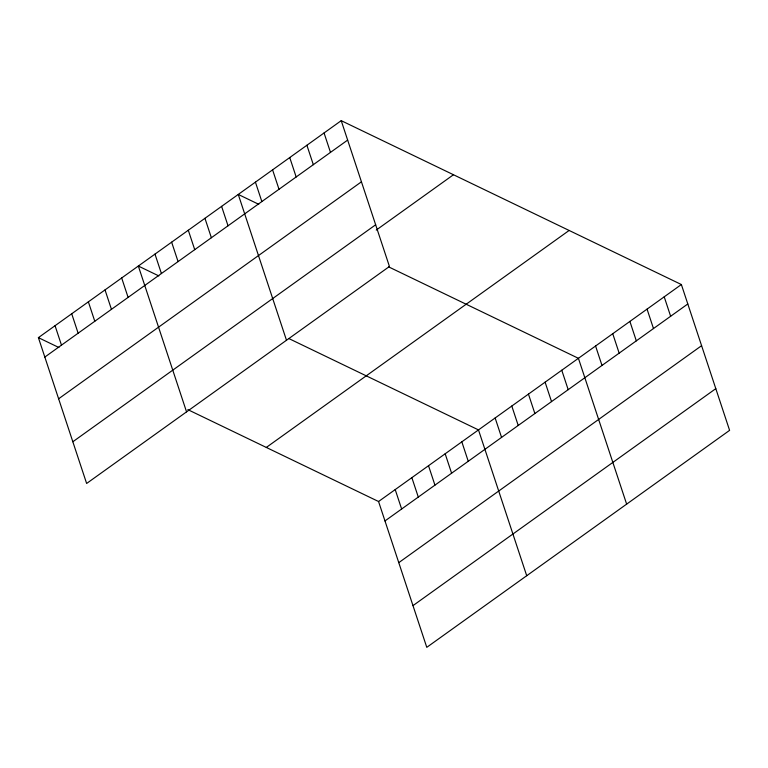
<?xml version="1.0" encoding="UTF-8"?>
<svg xmlns="http://www.w3.org/2000/svg" width="768" height="768" viewBox="0 0 768 768"><rect width="100%" height="100%" fill="white"/><g stroke="black" fill="none" stroke-linecap="round" stroke-linejoin="round"><path stroke-width="1.15" d="M341.222 120.662L389.443 266.486L86.63 483.466L38.4 337.642L341.222 120.662L681.37 284.534L729.6 430.358L426.778 647.338L378.557 501.514L187.824 409.632M44.822 357.072L347.645 140.093M58.618 398.784L361.44 181.805M72.835 441.754L375.658 224.774M376.253 230.074L453.475 174.739M266.304 447.437L569.126 230.458M378.557 501.514L681.37 284.534M384.979 520.944L687.802 303.965M398.774 562.646L701.597 345.677M412.982 605.626L715.805 388.646M258.768 204.317L238.262 194.438L286.493 340.262M388.723 266.918L578.419 358.31L626.64 504.125M158.842 275.923L138.336 266.045L186.557 411.859M288.787 338.525L478.483 429.907L526.714 575.731M38.4 337.642L58.906 347.52M664.214 296.832L670.637 316.262M647.059 309.13L653.482 328.55M629.894 321.427L636.317 340.848M612.739 333.715L619.162 353.146M595.574 346.013L601.997 365.443M561.763 370.243L568.186 389.674M545.107 382.176L551.53 401.606M528.451 394.109L534.874 413.539M511.795 406.042L518.218 425.472M495.139 417.974L501.562 437.405M461.827 441.84L468.25 461.27M445.171 453.782L451.594 473.203M324.058 132.96L330.49 152.39M428.515 465.715L434.947 485.136M306.902 145.258L313.325 164.688M411.859 477.648L418.291 497.069M289.747 157.555L296.17 176.976M395.203 489.581L401.635 509.002M272.582 169.843L279.005 189.274M255.427 182.141L261.85 201.571M221.606 206.371L228.029 225.802M204.95 218.304L211.373 237.734M188.294 230.237L194.726 249.667M171.638 242.17L178.07 261.6M154.982 254.102L161.414 273.533M121.68 277.978L128.102 297.398M105.024 289.91L111.446 309.331M88.368 301.843L94.79 321.264M71.712 313.776L78.134 333.206M55.056 325.709L61.478 345.139"/></g></svg>
